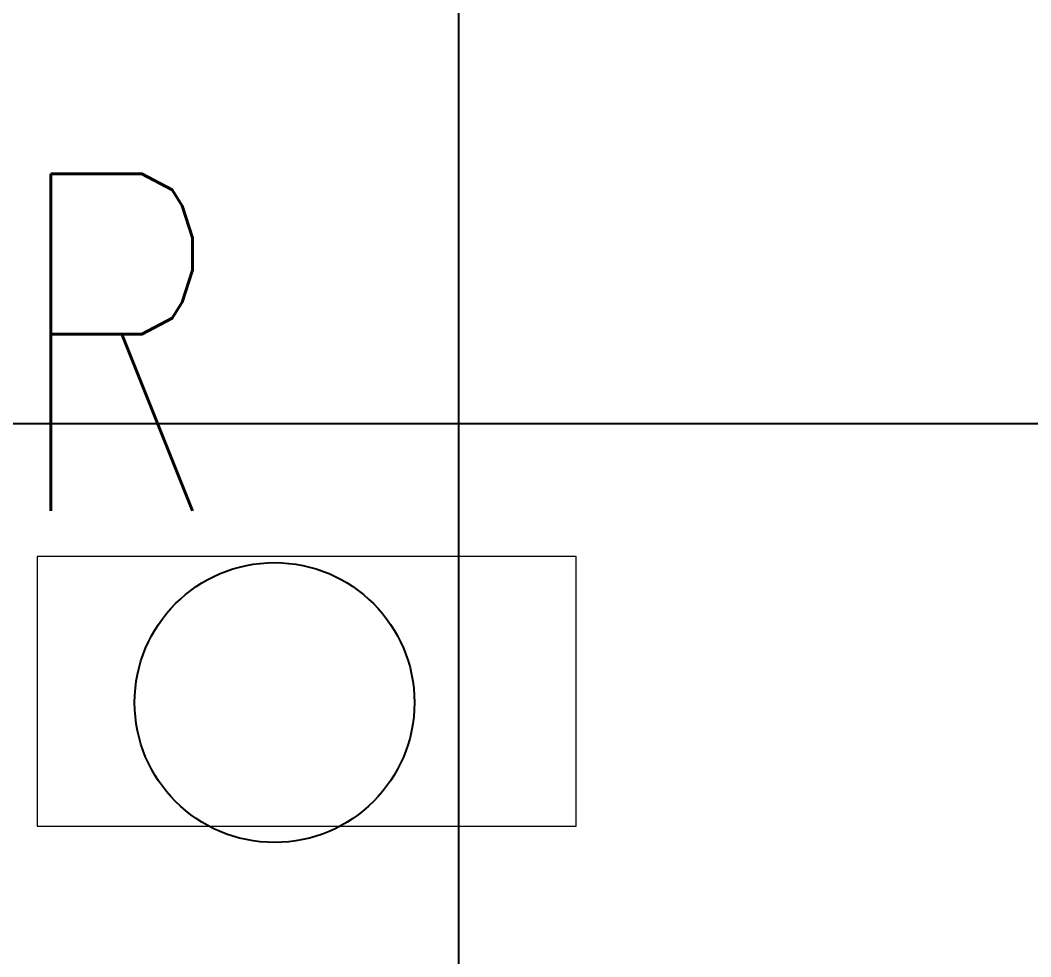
# Model space of a CAD drawing. Header units: millimetres. Extents: x -92759 to 184353, y -15225 to 86714.
# Drawn here: x 76012 to 76762, y 25853 to 26548 of the extents above; entities that cross this region are included whole.
import ezdxf

# ---------------------------------------------------------------- set-up
doc = ezdxf.new("R2010")
doc.units = ezdxf.units.MM
for name, color, linetype in [('A-PATT-CONC', 8, 'Continuous'), ('E-_LIGT----_E-', 3, 'Continuous'), ('E-legend', 1, 'Continuous')]:
    doc.layers.add(name, color=color, linetype=linetype)
for name, color, linetype, lineweight in [('HFI 9MM FPB', 94, 'Continuous', 5), ('M-ACMV_Control Panel', 7, 'Continuous', 25), ('M-ACMV_CP_ HL', 7, 'Continuous', 20), ('M-ACMV_FCU-1', 86, 'Continuous', 9)]:
    doc.layers.add(name, color=color, linetype=linetype, lineweight=lineweight)
doc.styles.add('Simplex', font='simplex_.ttf', dxfattribs={"width": 0.7, "height": 450})

# ---------------------------------------------------------------- blocks, each defined once
blk = doc.blocks.new('RCP_B8L2')
at = {"layer": 'A-PATT-CONC'}
h = blk.add_hatch(dxfattribs=at)
h.set_pattern_fill('ANSI37', color=256, scale=189, angle=45)
h.set_pattern_definition([(90, (-367718.07, -175977.3), (-600.075, 0), []), (180, (-367718.07, -175977.3), (-6e-14, -600.075), [])])
h.paths.add_polyline_path([(-376718.07, -196977.3), (-373718.07, -196977.3), (-373718.07, -187977.3), (-373718.07, -187977.3), (-373718.07, -183777.3), (-367718.07, -183777.3), (-367718.07, -175977.3), (-399518.07, -175977.3), (-399518.07, -180177.3), (-376718.07, -180177.3)])
at = {"layer": 'HFI 9MM FPB'}
h = blk.add_hatch(dxfattribs=at)
h.set_pattern_fill('ANSI33', color=256, scale=50)
h.set_pattern_definition([(45, (-381589.02, -647239), (-224.5064, 224.5064), []), (45, (-381364.5, -647239), (-224.5064, 224.5064), [158.75, -79.375])])
h.paths.add_polyline_path([(-397818.07, -145727.3), (-400118.07, -145727.3), (-400118.07, -175677.3), (-397818.07, -175677.3), (-397818.07, -149677.3), (-369818.07, -149677.3), (-369818.07, -175677.3), (-400118.07, -175677.3), (-400118.07, -180477.3), (-377418.07, -180477.3), (-377418.07, -194177.3), (-377868.07, -194177.3), (-377868.07, -197377.3), (-373818.07, -197377.3), (-373818.07, -196977.3), (-373218.07, -196977.3), (-373218.07, -197377.3), (-372328.07, -197377.3), (-372328.07, -187777.3), (-373518.07, -187777.3), (-373518.07, -183977.3), (-369718.07, -183977.3), (-369718.07, -184377.3), (-367302.07, -184377.3), (-367302.07, -183227.3), (-367418.07, -183227.3), (-367418.07, -174577.3), (-365018.07, -174577.3), (-365018.07, -174045.3), (-364918.07, -174045.3), (-364918.07, -173009.3), (-365018.07, -173009.3), (-365018.07, -172877.3), (-367418.07, -172877.3), (-367418.07, -161227.3), (-365818.07, -161227.3), (-365818.07, -161927.3), (-362518.07, -161927.3), (-362518.07, -160193.01), (-362518.07, -159277.3), (-362718.07, -159277.3), (-362718.07, -157677.3), (-364168.07, -157677.3), (-364168.07, -158127.3), (-364455.57, -158127.3), (-365318.07, -158127.3), (-365318.07, -158827.3), (-366818.07, -158827.3), (-366818.07, -159277.3), (-367418.07, -159277.3), (-367418.07, -145307.3), (-369018.07, -145307.3), (-369018.07, -145557.3), (-369818.07, -145557.3), (-369818.07, -147877.3), (-377418.07, -147877.3), (-377418.07, -145557.66), (-379668.07, -145557.66), (-379668.07, -147877.3), (-394868.07, -147877.3), (-394868.07, -146527.3), (-397818.07, -146527.3)])
h.paths.add_polyline_path([(-399868.07, -146002.3), (-398068.07, -146002.3), (-398068.07, -175402.3), (-399868.07, -175402.3)], flags=16)
h.paths.add_polyline_path([(-379218.07, -147877.3), (-379218.07, -146077.3), (-378018.07, -146077.3), (-378018.07, -147877.3), (-369818.07, -147877.3), (-369818.07, -149677.3), (-397818.07, -149677.3), (-397818.07, -147877.3), (-397818.07, -146677.3), (-396618.07, -146677.3), (-395418.07, -146677.3), (-395418.07, -147877.3)], flags=16)
h.paths.add_polyline_path([(-369518.07, -175677.3), (-367718.07, -175677.3), (-367718.07, -145677.3), (-369518.07, -145677.3)], flags=16)
h.paths.add_polyline_path([(-366468.07, -159177.3), (-366468.07, -160977.3), (-365268.07, -160977.3), (-365268.07, -161577.3), (-362868.07, -161577.3), (-362868.07, -159177.3)], flags=16)
h.paths.add_polyline_path([(-376718.07, -196977.3), (-373718.07, -196977.3), (-373718.07, -187977.3), (-373718.07, -187977.3), (-373718.07, -183777.3), (-367718.07, -183777.3), (-367718.07, -175977.3), (-399518.07, -175977.3), (-399518.07, -180177.3), (-376718.07, -180177.3)], flags=16)
blk = doc.blocks.new('A$C020d881d')
at = {"layer": 'E-legend', "lineweight": 25}
blk.add_circle((818.66, 172), 103.82, dxfattribs=at)
at = {"layer": 'E-legend', "lineweight": 25, "style": 'Simplex', "width": 0.7}
blk.add_text('L4R', height=250, dxfattribs=at).set_placement((345.22, 314.35))
blk = doc.blocks.new('EL_B8_L2_R4')
at = {"layer": 'E-_LIGT----_E-', "ltscale": 0.5}
blk.add_blockref('A$C020d881d', (-14918.66, -53472), dxfattribs=at)
blk = doc.blocks.new('A$Ce886c8c0')
at = {"layer": 'M-ACMV_Control Panel', "lineweight": 5}
blk.add_lwpolyline([(200, -200), (200, 200), (0, 200), (0, -200)], close=True, dxfattribs=at)
blk.add_solid([(0, -200), (200, -200), (200, 200), (0, -200)], dxfattribs=at)
blk = doc.blocks.new('ACMV_B8_L2')
at = {"layer": 'M-ACMV_CP_ HL', "rotation": 90}
blk.add_blockref('A$Ce886c8c0', (136888.49, -79766.34), dxfattribs=at)

msp = doc.modelspace()

# ---------------------------------------------------------------- block references
at = {"layer": 'A-PATT-CONC'}
msp.add_blockref('RCP_B8L2', (452619.12, 220318.54), dxfattribs=at)
at = {"layer": 'E-legend', "color": 7}
msp.add_blockref('EL_B8_L2_R4', (90301.06, 79341.24), dxfattribs=at)
at = {"layer": 'M-ACMV_FCU-1'}
msp.add_blockref('ACMV_B8_L2', (-60663.56, 105715.91), dxfattribs=at)

doc.saveas('drawing.dxf')
